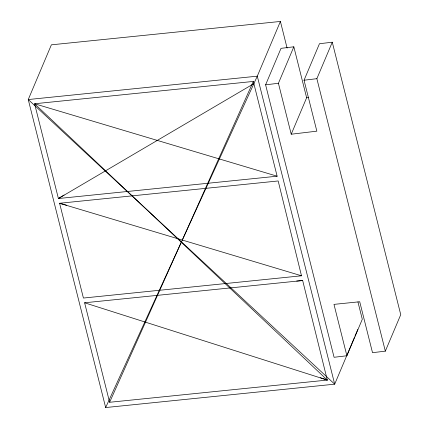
<?xml version="1.0" encoding="UTF-8"?>
<svg xmlns="http://www.w3.org/2000/svg" width="429" height="429" viewBox="0 0 429 429"><rect width="100%" height="100%" fill="white"/><g stroke="black" fill="none" stroke-linecap="round" stroke-linejoin="round"><path stroke-width="0.64" d="M105.657 407.55L28.255 99.544L51.373 44.825L280.405 21.45L257.293 76.169L105.657 407.55L334.69 384.175L354.429 337.451M265.61 84.819L281.016 48.338L293.833 46.804L306.633 97.748L291.221 134.223L316.849 131.161L304.048 80.218L319.46 43.737L332.277 42.203L400.745 314.671L385.333 351.153L372.522 352.686L359.722 301.748L333.976 304.375L346.889 355.754L334.078 357.287L265.61 84.819L278.421 83.285L293.833 46.804M385.333 351.153L316.865 78.684L332.277 42.203M354.949 336.218L357.807 329.456M346.889 355.754L362.301 319.273L357.942 301.936M296.675 281.049L302.67 280.534L327.3 380.073L109.615 402.284L181.102 242.669M182.298 240.052L253.319 81.435L34.593 103.759L58.408 198.53L277.134 176.206L253.319 81.435M64.119 195.018L58.408 198.53L253.871 83.639M304.048 80.218L316.865 78.684M306.633 97.748L308.607 97.512M301.496 275.793L83.419 298.048L59.599 203.266L278.174 180.963L301.496 275.793L59.599 203.266L66.683 205.271M109.615 402.284L84.61 302.783L302.67 280.534M277.134 176.206L34.593 103.759L327.3 380.073L84.61 302.783M320.318 377.729L327.3 380.073M280.405 21.45L287.098 48.091M278.421 83.285L291.221 134.223M257.293 76.169L28.255 99.544L334.69 384.175L257.293 76.169"/></g></svg>
